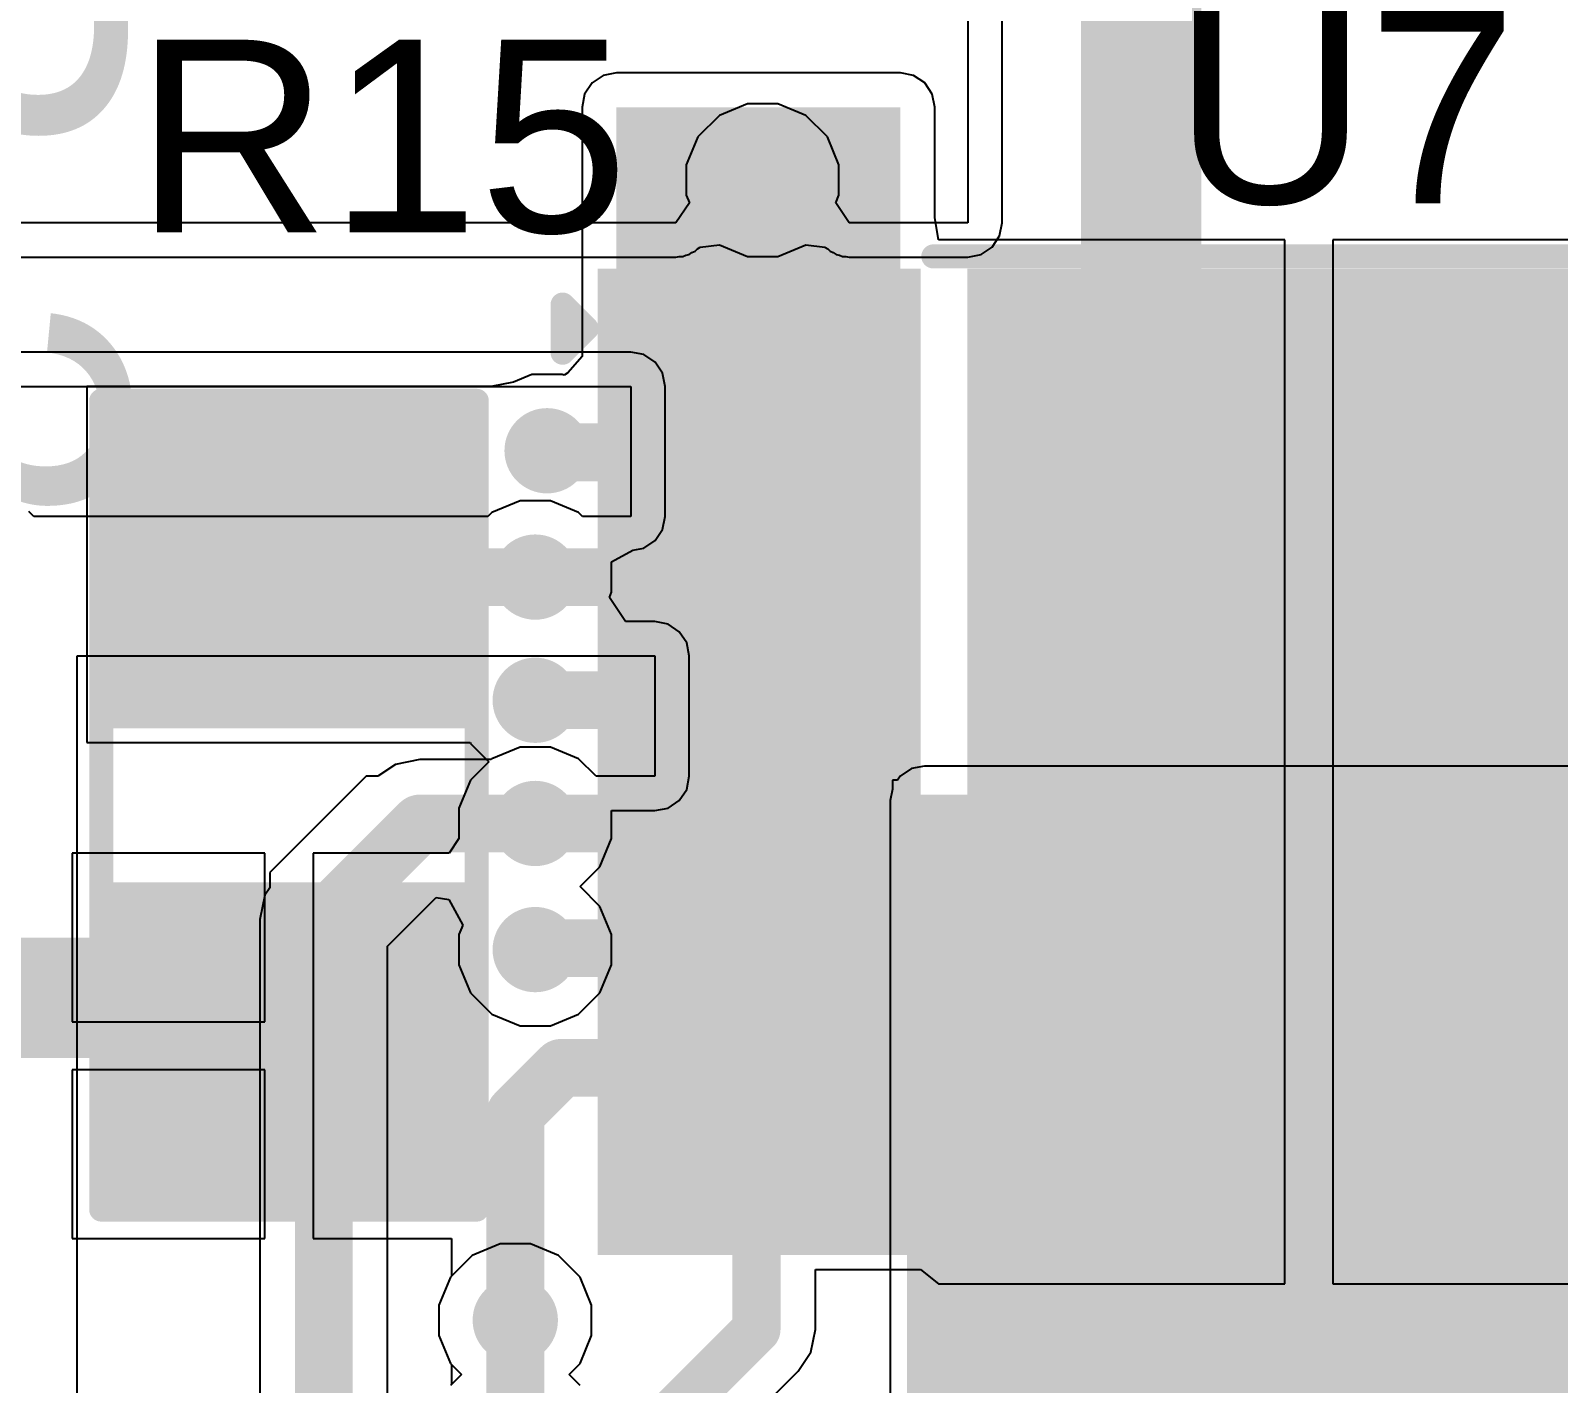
# Model space of a CAD drawing. Header units: millimetres. Extents: x -5.5 to 48.8, y -1.4 to 42.1.
# Drawn here: x 1.91 to 9.97, y 3.27 to 10.41 of the extents above; entities that cross this region are included whole.
import ezdxf

# ---------------------------------------------------------------- set-up
doc = ezdxf.new("R2010")
doc.units = ezdxf.units.MM
for name, color, linetype in [('BottomLayer', 5, 'Continuous'), ('BottomPaste', 16, 'Continuous'), ('BottomSolder', 6, 'Continuous'), ('TopLayer', 1, 'Continuous'), ('TopOverlay', 2, 'Continuous'), ('TopPaste', 8, 'Continuous'), ('TopSolder', 216, 'Continuous'), ('ViaHoleLayer', 16, 'Continuous')]:
    doc.layers.add(name, color=color, linetype=linetype)
doc.styles.add('Arial', font='', dxfattribs={"height": 0.2})
doc.styles.get('Arial').set_extended_font_data('Arial')

# ---------------------------------------------------------------- blocks, each defined once
blk = doc.blocks.new('CR2032_BS_6_1_B_6')
at = {"layer": 'BottomLayer'}
blk.add_hatch(color=5, dxfattribs=at).paths.add_polyline_path([(13.00000194, 2.09999961), (16.00000102, 2.09999961), (16.00000102, -2.09999961), (13.00000194, -2.09999961)])
at = {"layer": 'BottomPaste'}
blk.add_hatch(color=16, dxfattribs=at).paths.add_polyline_path([(13.00000194, 2.09999961), (16.00000102, 2.09999961), (16.00000102, -2.09999961), (13.00000194, -2.09999961)])
at = {"layer": 'BottomSolder'}
blk.add_hatch(color=6, dxfattribs=at).paths.add_polyline_path([(12.89840194, 2.20159961), (16.10160102, 2.20159961), (16.10160102, -2.20159961), (12.89840194, -2.20159961)])
blk = doc.blocks.new('R___1206_11')
at = {"layer": 'TopLayer'}
for points in [[(-2.032, 0.889), (-0.508, 0.889), (-0.508, -0.889), (-2.032, -0.889)], [(0.508, 0.889), (2.032, 0.889), (2.032, -0.889), (0.508, -0.889)]]:
    blk.add_hatch(color=1, dxfattribs=at).paths.add_polyline_path(points)
at = {"layer": 'TopPaste'}
for points in [[(-2.032, 0.889), (-0.508, 0.889), (-0.508, -0.889), (-2.032, -0.889)], [(0.508, 0.889), (2.032, 0.889), (2.032, -0.889), (0.508, -0.889)]]:
    blk.add_hatch(color=8, dxfattribs=at).paths.add_polyline_path(points)
at = {"layer": 'TopSolder'}
for points in [[(-2.1336, 0.9905999999999999), (-0.4064, 0.9905999999999999), (-0.4064, -0.9905999999999999), (-2.1336, -0.9905999999999999)], [(0.4064, 0.9905999999999999), (2.1336, 0.9905999999999999), (2.1336, -0.9905999999999999), (0.4064, -0.9905999999999999)]]:
    blk.add_hatch(color=216, dxfattribs=at).paths.add_polyline_path(points)
at = {"layer": 'TopOverlay', "const_width": 0.127}
for points in [[(-2.1336, 0.9905999999999999), (2.1336, 0.9905999999999999)], [(-2.1336, 0.9905999999999999), (-2.1336, -0.9905999999999999)], [(2.1336, 0.9905999999999999), (2.1336, -0.9905999999999999)], [(-2.1336, -0.9905999999999999), (2.1336, -0.9905999999999999)]]:
    blk.add_lwpolyline(points, dxfattribs=at)
at = {"layer": 'TopOverlay', "const_width": 0.0635}
for points in [[(-2.16535, 0.9905999999999999, 1), (-2.10185, 0.9905999999999999, 1)], [(-2.16535, 0.9905999999999999, 1), (-2.10185, 0.9905999999999999, 1)], [(2.10185, 0.9905999999999999, 1), (2.16535, 0.9905999999999999, 1)], [(2.10185, 0.9905999999999999, 1), (2.16535, 0.9905999999999999, 1)], [(-2.16535, -0.9905999999999999, 1), (-2.10185, -0.9905999999999999, 1)], [(-2.16535, -0.9905999999999999, 1), (-2.10185, -0.9905999999999999, 1)], [(2.10185, -0.9905999999999999, 1), (2.16535, -0.9905999999999999, 1)], [(2.10185, -0.9905999999999999, 1), (2.16535, -0.9905999999999999, 1)]]:
    blk.add_lwpolyline(points, format="xyb", close=True, dxfattribs=at)
blk = doc.blocks.new('HTSSOP_16_25')
at = {"layer": 'TopLayer'}
for points in [[(-3.649999049999999, 2.50000135), (-2.14999951, 2.50000135), (-2.14999951, 2.05000225), (-3.649999049999999, 2.05000225)], [(-1.70000041, 2.50000008), (1.70000041, 2.50000008), (1.70000041, -2.50000008), (-1.70000041, -2.50000008)], [(2.14999951, 2.50000135), (3.649999049999999, 2.50000135), (3.649999049999999, 2.05000225), (2.14999951, 2.05000225)], [(-3.649999049999999, 1.85000011), (-2.14999951, 1.85000011), (-2.14999951, 1.40000101), (-3.649999049999999, 1.40000101)], [(2.14999951, 1.85000011), (3.649999049999999, 1.85000011), (3.649999049999999, 1.40000101), (2.14999951, 1.40000101)], [(-3.649999049999999, 1.20000141), (-2.14999951, 1.20000141), (-2.14999951, 0.75000231), (-3.649999049999999, 0.75000231)], [(2.14999951, 1.20000141), (3.649999049999999, 1.20000141), (3.649999049999999, 0.75000231), (2.14999951, 0.75000231)], [(-3.649999049999999, 0.55000017), (-2.14999951, 0.55000017), (-2.14999951, 0.10000107), (-3.649999049999999, 0.10000107)], [(2.14999951, 0.55000017), (3.649999049999999, 0.55000017), (3.649999049999999, 0.10000107), (2.14999951, 0.10000107)], [(-3.649999049999999, -0.09999852999999999), (-2.14999951, -0.09999852999999999), (-2.14999951, -0.54999763), (-3.649999049999999, -0.54999763)], [(2.14999951, -0.09999852999999999), (3.649999049999999, -0.09999852999999999), (3.649999049999999, -0.54999763), (2.14999951, -0.54999763)], [(-3.649999049999999, -0.74999977), (-2.14999951, -0.74999977), (-2.14999951, -1.19999887), (-3.649999049999999, -1.19999887)], [(2.14999951, -0.74999977), (3.649999049999999, -0.74999977), (3.649999049999999, -1.19999887), (2.14999951, -1.19999887)], [(-3.649999049999999, -1.39999847), (-2.14999951, -1.39999847), (-2.14999951, -1.84999757), (-3.649999049999999, -1.84999757)], [(2.14999951, -1.39999847), (3.649999049999999, -1.39999847), (3.649999049999999, -1.84999757), (2.14999951, -1.84999757)], [(-3.649999049999999, -2.04999971), (-2.14999951, -2.04999971), (-2.14999951, -2.49999881), (-3.649999049999999, -2.49999881)], [(2.14999951, -2.04999971), (3.649999049999999, -2.04999971), (3.649999049999999, -2.49999881), (2.14999951, -2.49999881)]]:
    blk.add_hatch(color=1, dxfattribs=at).paths.add_polyline_path(points)
at = {"layer": 'TopPaste'}
for points in [[(-3.649999049999999, 2.50000135), (-2.14999951, 2.50000135), (-2.14999951, 2.05000225), (-3.649999049999999, 2.05000225)], [(-1.70000041, 2.50000008), (1.70000041, 2.50000008), (1.70000041, -2.50000008), (-1.70000041, -2.50000008)], [(2.14999951, 2.50000135), (3.649999049999999, 2.50000135), (3.649999049999999, 2.05000225), (2.14999951, 2.05000225)], [(-3.649999049999999, 1.85000011), (-2.14999951, 1.85000011), (-2.14999951, 1.40000101), (-3.649999049999999, 1.40000101)], [(2.14999951, 1.85000011), (3.649999049999999, 1.85000011), (3.649999049999999, 1.40000101), (2.14999951, 1.40000101)], [(-3.649999049999999, 1.20000141), (-2.14999951, 1.20000141), (-2.14999951, 0.75000231), (-3.649999049999999, 0.75000231)], [(2.14999951, 1.20000141), (3.649999049999999, 1.20000141), (3.649999049999999, 0.75000231), (2.14999951, 0.75000231)], [(-3.649999049999999, 0.55000017), (-2.14999951, 0.55000017), (-2.14999951, 0.10000107), (-3.649999049999999, 0.10000107)], [(2.14999951, 0.55000017), (3.649999049999999, 0.55000017), (3.649999049999999, 0.10000107), (2.14999951, 0.10000107)], [(-3.649999049999999, -0.09999852999999999), (-2.14999951, -0.09999852999999999), (-2.14999951, -0.54999763), (-3.649999049999999, -0.54999763)], [(2.14999951, -0.09999852999999999), (3.649999049999999, -0.09999852999999999), (3.649999049999999, -0.54999763), (2.14999951, -0.54999763)], [(-3.649999049999999, -0.74999977), (-2.14999951, -0.74999977), (-2.14999951, -1.19999887), (-3.649999049999999, -1.19999887)], [(2.14999951, -0.74999977), (3.649999049999999, -0.74999977), (3.649999049999999, -1.19999887), (2.14999951, -1.19999887)], [(-3.649999049999999, -1.39999847), (-2.14999951, -1.39999847), (-2.14999951, -1.84999757), (-3.649999049999999, -1.84999757)], [(2.14999951, -1.39999847), (3.649999049999999, -1.39999847), (3.649999049999999, -1.84999757), (2.14999951, -1.84999757)], [(-3.649999049999999, -2.04999971), (-2.14999951, -2.04999971), (-2.14999951, -2.49999881), (-3.649999049999999, -2.49999881)], [(2.14999951, -2.04999971), (3.649999049999999, -2.04999971), (3.649999049999999, -2.49999881), (2.14999951, -2.49999881)]]:
    blk.add_hatch(color=8, dxfattribs=at).paths.add_polyline_path(points)
at = {"layer": 'TopSolder'}
for points in [[(-3.751599049999999, 2.60160135), (-2.04839951, 2.60160135), (-2.04839951, 1.94840225), (-3.751599049999999, 1.94840225)], [(-1.80160041, 2.60160008), (1.80160041, 2.60160008), (1.80160041, -2.60160008), (-1.80160041, -2.60160008)], [(2.04839951, 2.60160135), (3.751599049999999, 2.60160135), (3.751599049999999, 1.94840225), (2.04839951, 1.94840225)], [(-3.751599049999999, 1.95160011), (-2.04839951, 1.95160011), (-2.04839951, 1.29840101), (-3.751599049999999, 1.29840101)], [(2.04839951, 1.95160011), (3.751599049999999, 1.95160011), (3.751599049999999, 1.29840101), (2.04839951, 1.29840101)], [(-3.751599049999999, 1.30160141), (-2.04839951, 1.30160141), (-2.04839951, 0.6484023099999999), (-3.751599049999999, 0.6484023099999999)], [(2.04839951, 1.30160141), (3.751599049999999, 1.30160141), (3.751599049999999, 0.6484023099999999), (2.04839951, 0.6484023099999999)], [(-3.751599049999999, 0.65160017), (-2.04839951, 0.65160017), (-2.04839951, -0.00159893), (-3.751599049999999, -0.00159893)], [(2.04839951, 0.65160017), (3.751599049999999, 0.65160017), (3.751599049999999, -0.00159893), (2.04839951, -0.00159893)], [(-3.751599049999999, 0.00160147), (-2.04839951, 0.00160147), (-2.04839951, -0.65159763), (-3.751599049999999, -0.65159763)], [(2.04839951, 0.00160147), (3.751599049999999, 0.00160147), (3.751599049999999, -0.65159763), (2.04839951, -0.65159763)], [(-3.751599049999999, -0.6483997699999999), (-2.04839951, -0.6483997699999999), (-2.04839951, -1.30159887), (-3.751599049999999, -1.30159887)], [(2.04839951, -0.6483997699999999), (3.751599049999999, -0.6483997699999999), (3.751599049999999, -1.30159887), (2.04839951, -1.30159887)], [(-3.751599049999999, -1.29839847), (-2.04839951, -1.29839847), (-2.04839951, -1.95159757), (-3.751599049999999, -1.95159757)], [(2.04839951, -1.29839847), (3.751599049999999, -1.29839847), (3.751599049999999, -1.95159757), (2.04839951, -1.95159757)], [(-3.751599049999999, -1.94839971), (-2.04839951, -1.94839971), (-2.04839951, -2.60159881), (-3.751599049999999, -2.60159881)], [(2.04839951, -1.94839971), (3.751599049999999, -1.94839971), (3.751599049999999, -2.60159881), (2.04839951, -2.60159881)]]:
    blk.add_hatch(color=216, dxfattribs=at).paths.add_polyline_path(points)
at = {"layer": 'TopOverlay', "const_width": 0.127}
for points in [[(-1.9812, 2.667), (1.9812, 2.667)], [(-3.937, 2.413), (-3.81, 2.286)], [(-3.937, 2.159), (-3.937, 2.413)], [(-3.937, 2.159), (-3.81, 2.286)], [(-1.9812, -2.66699746), (1.9812, -2.66699746)]]:
    blk.add_lwpolyline(points, dxfattribs=at)
at = {"layer": 'TopOverlay', "const_width": 0.0635}
for points in [[(-2.01295, 2.667, 1), (-1.94945, 2.667, 1)], [(1.94945, 2.667, 1), (2.01295, 2.667, 1)], [(-3.96875, 2.413, 1), (-3.90525, 2.413, 1)], [(-3.96875, 2.413, 1), (-3.90525, 2.413, 1)], [(-3.84175, 2.286, 1), (-3.778249999999999, 2.286, 1)], [(-3.84175, 2.286, 1), (-3.778249999999999, 2.286, 1)], [(-3.96875, 2.159, 1), (-3.90525, 2.159, 1)], [(-3.96875, 2.159, 1), (-3.90525, 2.159, 1)], [(-2.01295, -2.66699746, 1), (-1.94945, -2.66699746, 1)], [(1.94945, -2.66699746, 1), (2.01295, -2.66699746, 1)]]:
    blk.add_lwpolyline(points, format="xyb", close=True, dxfattribs=at)

msp = doc.modelspace()

# ---------------------------------------------------------------- hatches: boundary and pattern name
at = {"layer": 'BottomLayer'}
h = msp.add_hatch(color=5, dxfattribs=at)
edge = h.paths.add_edge_path()
edge.add_arc((5.775258959999999, 9.62300082), 0.22499828, 0, 360)
h = msp.add_hatch(color=5, dxfattribs=at)
edge = h.paths.add_edge_path()
edge.add_arc((7.487500899999999, 8.754663719999998), 0.22499828, 0, 360)
h = msp.add_hatch(color=5, dxfattribs=at)
edge = h.paths.add_edge_path()
edge.add_arc((8.63227636, 8.754663719999998), 0.22499828, 0, 360)
h = msp.add_hatch(color=5, dxfattribs=at)
edge = h.paths.add_edge_path()
edge.add_arc((9.748100899999999, 8.743789979999999), 0.22499828, 0, 360)
h = msp.add_hatch(color=5, dxfattribs=at)
edge = h.paths.add_edge_path()
edge.add_arc((4.63813906, 8.194802), 0.22499828, 0, 360)
h = msp.add_hatch(color=5, dxfattribs=at)
edge = h.paths.add_edge_path()
edge.add_arc((7.487500899999999, 7.888297659999999), 0.22499828, 0, 360)
h = msp.add_hatch(color=5, dxfattribs=at)
edge = h.paths.add_edge_path()
edge.add_arc((8.63227636, 7.888297659999999), 0.22499828, 0, 360)
h = msp.add_hatch(color=5, dxfattribs=at)
edge = h.paths.add_edge_path()
edge.add_arc((9.748100899999999, 7.877423919999999), 0.22499828, 0, 360)
h = msp.add_hatch(color=5, dxfattribs=at)
edge = h.paths.add_edge_path()
edge.add_arc((4.575599179999999, 7.528201859999999), 0.22499828, 0, 360)
h = msp.add_hatch(color=5, dxfattribs=at)
edge = h.paths.add_edge_path()
edge.add_arc((7.487500899999999, 7.011057859999999), 0.22499828, 0, 360)
h = msp.add_hatch(color=5, dxfattribs=at)
edge = h.paths.add_edge_path()
edge.add_arc((8.63227636, 7.011057859999999), 0.22499828, 0, 360)
h = msp.add_hatch(color=5, dxfattribs=at)
edge = h.paths.add_edge_path()
edge.add_arc((9.748100899999999, 7.011057859999999), 0.22499828, 0, 360)
h = msp.add_hatch(color=5, dxfattribs=at)
edge = h.paths.add_edge_path()
edge.add_arc((4.575599179999999, 6.87820062), 0.22499828, 0, 360)
h = msp.add_hatch(color=5, dxfattribs=at)
edge = h.paths.add_edge_path()
edge.add_arc((4.575599179999999, 6.22820192), 0.22499828, 0, 360)
msp.add_hatch(color=5, dxfattribs=at).paths.add_polyline_path([(6.6294, 1.6002), (10.9982, 1.6002), (10.9982, 6.35), (6.6294, 6.35)])
h = msp.add_hatch(color=5, dxfattribs=at)
edge = h.paths.add_edge_path()
edge.add_arc((4.575599179999999, 5.5626), 0.22499828, 0, 360)
h = msp.add_hatch(color=5, dxfattribs=at)
edge = h.paths.add_edge_path()
edge.add_arc((4.4704, 3.606799999999999), 0.22499828, 0, 360)
at = {"layer": 'TopLayer'}
msp.add_hatch(color=1, dxfattribs=at).paths.add_polyline_path([(5.0038, 8.69409996), (6.5024, 8.69409996), (6.5024, 10.0076), (5.0038, 10.0076)])
h = msp.add_hatch(color=1, dxfattribs=at)
edge = h.paths.add_edge_path()
edge.add_arc((5.775258959999999, 9.62300082), 0.22499828, 0, 360)
h = msp.add_hatch(color=1, dxfattribs=at)
edge = h.paths.add_edge_path()
edge.add_arc((7.487500899999999, 8.754663719999998), 0.22499828, 0, 360)
h = msp.add_hatch(color=1, dxfattribs=at)
edge = h.paths.add_edge_path()
edge.add_arc((8.63227636, 8.754663719999998), 0.22499828, 0, 360)
h = msp.add_hatch(color=1, dxfattribs=at)
edge = h.paths.add_edge_path()
edge.add_arc((9.748100899999999, 8.743789979999999), 0.22499828, 0, 360)
h = msp.add_hatch(color=1, dxfattribs=at)
edge = h.paths.add_edge_path()
edge.add_arc((4.63813906, 8.194802), 0.22499828, 0, 360)
h = msp.add_hatch(color=1, dxfattribs=at)
edge = h.paths.add_edge_path()
edge.add_arc((7.487500899999999, 7.888297659999999), 0.22499828, 0, 360)
h = msp.add_hatch(color=1, dxfattribs=at)
edge = h.paths.add_edge_path()
edge.add_arc((8.63227636, 7.888297659999999), 0.22499828, 0, 360)
h = msp.add_hatch(color=1, dxfattribs=at)
edge = h.paths.add_edge_path()
edge.add_arc((9.748100899999999, 7.877423919999999), 0.22499828, 0, 360)
h = msp.add_hatch(color=1, dxfattribs=at)
edge = h.paths.add_edge_path()
edge.add_arc((4.575599179999999, 7.528201859999999), 0.22499828, 0, 360)
h = msp.add_hatch(color=1, dxfattribs=at)
edge = h.paths.add_edge_path()
edge.add_arc((7.487500899999999, 7.011057859999999), 0.22499828, 0, 360)
h = msp.add_hatch(color=1, dxfattribs=at)
edge = h.paths.add_edge_path()
edge.add_arc((8.63227636, 7.011057859999999), 0.22499828, 0, 360)
h = msp.add_hatch(color=1, dxfattribs=at)
edge = h.paths.add_edge_path()
edge.add_arc((9.748100899999999, 7.011057859999999), 0.22499828, 0, 360)
h = msp.add_hatch(color=1, dxfattribs=at)
edge = h.paths.add_edge_path()
edge.add_arc((4.575599179999999, 6.87820062), 0.22499828, 0, 360)
h = msp.add_hatch(color=1, dxfattribs=at)
edge = h.paths.add_edge_path()
edge.add_arc((4.575599179999999, 6.22820192), 0.22499828, 0, 360)
h = msp.add_hatch(color=1, dxfattribs=at)
edge = h.paths.add_edge_path()
edge.add_arc((4.575599179999999, 5.5626), 0.22499828, 0, 360)
h = msp.add_hatch(color=1, dxfattribs=at)
edge = h.paths.add_edge_path()
edge.add_arc((4.4704, 3.606799999999999), 0.22499828, 0, 360)
at = {"layer": 'ViaHoleLayer'}
h = msp.add_hatch(color=16, dxfattribs=at)
edge = h.paths.add_edge_path()
edge.add_arc((5.775258959999999, 9.62300082), 0.0999998, 0, 360)
h = msp.add_hatch(color=16, dxfattribs=at)
edge = h.paths.add_edge_path()
edge.add_arc((7.487500899999999, 8.754663719999998), 0.0999998, 0, 360)
h = msp.add_hatch(color=16, dxfattribs=at)
edge = h.paths.add_edge_path()
edge.add_arc((8.63227636, 8.754663719999998), 0.0999998, 0, 360)
h = msp.add_hatch(color=16, dxfattribs=at)
edge = h.paths.add_edge_path()
edge.add_arc((9.748100899999999, 8.743789979999999), 0.0999998, 0, 360)
h = msp.add_hatch(color=16, dxfattribs=at)
edge = h.paths.add_edge_path()
edge.add_arc((4.63813906, 8.194802), 0.0999998, 0, 360)
h = msp.add_hatch(color=16, dxfattribs=at)
edge = h.paths.add_edge_path()
edge.add_arc((7.487500899999999, 7.888297659999999), 0.0999998, 0, 360)
h = msp.add_hatch(color=16, dxfattribs=at)
edge = h.paths.add_edge_path()
edge.add_arc((8.63227636, 7.888297659999999), 0.0999998, 0, 360)
h = msp.add_hatch(color=16, dxfattribs=at)
edge = h.paths.add_edge_path()
edge.add_arc((9.748100899999999, 7.877423919999999), 0.0999998, 0, 360)
h = msp.add_hatch(color=16, dxfattribs=at)
edge = h.paths.add_edge_path()
edge.add_arc((4.575599179999999, 7.528201859999999), 0.0999998, 0, 360)
h = msp.add_hatch(color=16, dxfattribs=at)
edge = h.paths.add_edge_path()
edge.add_arc((7.487500899999999, 7.011057859999999), 0.0999998, 0, 360)
h = msp.add_hatch(color=16, dxfattribs=at)
edge = h.paths.add_edge_path()
edge.add_arc((8.63227636, 7.011057859999999), 0.0999998, 0, 360)
h = msp.add_hatch(color=16, dxfattribs=at)
edge = h.paths.add_edge_path()
edge.add_arc((9.748100899999999, 7.011057859999999), 0.0999998, 0, 360)
h = msp.add_hatch(color=16, dxfattribs=at)
edge = h.paths.add_edge_path()
edge.add_arc((4.575599179999999, 6.87820062), 0.0999998, 0, 360)
h = msp.add_hatch(color=16, dxfattribs=at)
edge = h.paths.add_edge_path()
edge.add_arc((4.575599179999999, 6.22820192), 0.0999998, 0, 360)
h = msp.add_hatch(color=16, dxfattribs=at)
edge = h.paths.add_edge_path()
edge.add_arc((4.575599179999999, 5.5626), 0.0999998, 0, 360)
h = msp.add_hatch(color=16, dxfattribs=at)
edge = h.paths.add_edge_path()
edge.add_arc((4.4704, 3.606799999999999), 0.0999998, 0, 360)

# ---------------------------------------------------------------- linework, layer by layer
at = {"layer": 'BottomLayer'}
for p, q in [((6.858, 13.23235606), (6.858, 9.397994919999999)), ((7.039282340000001, 9.397994919999999), (7.039282340000001, 13.04905696)), ((5.6951372, 10.0257991), (5.54709076, 9.964475879999998)), ((5.855380719999999, 10.0257991), (5.6951372, 10.0257991)), ((6.003427159999999, 9.964475879999998), (5.855380719999999, 10.0257991)), ((5.54709076, 9.964475879999998), (5.4337839, 9.851169019999999)), ((6.11673402, 9.851169019999999), (6.003427159999999, 9.964475879999998)), ((5.4337839, 9.851169019999999), (5.37246068, 9.703122579999999)), ((6.178057239999999, 9.703122579999999), (6.11673402, 9.851169019999999)), ((5.37246068, 9.703122579999999), (5.37246068, 9.542879059999999)), ((6.178057239999999, 9.542879059999999), (6.178057239999999, 9.703122579999999)), ((5.37246068, 9.542879059999999), (5.38873446, 9.50359288)), ((6.16178346, 9.50359288), (6.178057239999999, 9.542879059999999)), ((5.38873446, 9.50359288), (5.3181758, 9.397994919999999)), ((6.232342119999999, 9.397994919999999), (6.16178346, 9.50359288)), ((5.3181758, 9.397994919999999), (0.7874, 9.39799746)), ((6.858, 9.397994919999999), (6.232342119999999, 9.397994919999999)), ((7.02548252, 9.32862244), (7.039282340000001, 9.397994919999999)), ((5.43151568, 9.25989004), (5.446359439999999, 9.2698062)), ((5.446359439999999, 9.2698062), (5.547093299999999, 9.28152576)), ((5.547093299999999, 9.28152576), (5.6951372, 9.220202539999999)), ((5.855380719999999, 9.220202539999999), (6.00342462, 9.28152576)), ((6.00342462, 9.28152576), (6.10415848, 9.2698062)), ((6.10415848, 9.2698062), (6.119002239999999, 9.25989004)), ((6.92737248, 9.2305124), (6.986186179999999, 9.269808739999998)), ((6.986186179999999, 9.269808739999998), (7.02548252, 9.32862244)), ((0.96868234, 9.21671512), (5.3181758, 9.21671258)), ((5.3181758, 9.21671258), (5.33568402, 9.220194919999999)), ((5.33568402, 9.220194919999999), (5.353540219999999, 9.220194919999999)), ((5.353540219999999, 9.220194919999999), (5.370040059999999, 9.227030059999999)), ((5.370040059999999, 9.227030059999999), (5.38754828, 9.2305124)), ((5.38754828, 9.2305124), (5.40239204, 9.2404311)), ((5.40239204, 9.2404311), (5.41888934, 9.2472637)), ((5.41888934, 9.2472637), (5.43151568, 9.25989004)), ((5.6951372, 9.220202539999999), (5.855380719999999, 9.220202539999999)), ((6.119002239999999, 9.25989004), (6.13162604, 9.24726624)), ((6.13162604, 9.24726624), (6.14812334, 9.240433640000001)), ((6.14812334, 9.240433640000001), (6.16296964, 9.2305124)), ((6.16296964, 9.2305124), (6.18047532, 9.227030059999999)), ((6.18047532, 9.227030059999999), (6.19697516, 9.220194919999999)), ((6.19697516, 9.220194919999999), (6.214833899999999, 9.220194919999999)), ((6.214833899999999, 9.220194919999999), (6.232342119999999, 9.21671258)), ((6.232342119999999, 9.21671258), (6.858, 9.21671258)), ((6.858, 9.21671258), (6.92737248, 9.2305124)), ((5.08, 8.715682339999999), (1.01600254, 8.715682339999999)), ((5.149372479999999, 8.70188252), (5.08, 8.715682339999999)), ((5.208186179999999, 8.662586179999998), (5.149372479999999, 8.70188252)), ((5.247482519999999, 8.60377248), (5.208186179999999, 8.662586179999998)), ((5.261282339999999, 8.5344), (5.247482519999999, 8.60377248)), ((1.016, 8.5344), (5.08, 8.5344)), ((5.08, 8.5344), (5.08, 7.848599999999999)), ((5.261282339999999, 7.848599999999999), (5.261282339999999, 8.5344)), ((4.495477419999999, 7.93100014), (4.34743098, 7.869676919999999)), ((4.655720939999999, 7.93100014), (4.495477419999999, 7.93100014)), ((4.80376738, 7.869676919999999), (4.655720939999999, 7.93100014)), ((1.9304, 7.848599999999999), (1.905, 7.874)), ((4.32635406, 7.848599999999999), (1.9304, 7.848599999999999)), ((4.34743098, 7.869676919999999), (4.32635406, 7.848599999999999)), ((4.8248443, 7.848599999999999), (4.80376738, 7.869676919999999)), ((5.08, 7.848599999999999), (4.8248443, 7.848599999999999)), ((5.247482519999999, 7.77922752), (5.261282339999999, 7.848599999999999)), ((5.208186179999999, 7.720413819999999), (5.247482519999999, 7.77922752)), ((4.97839746, 7.608321079999999), (5.09055624, 7.669418239999999)), ((5.09055624, 7.669418239999999), (5.149372479999999, 7.68111748)), ((5.149372479999999, 7.68111748), (5.208186179999999, 7.720413819999999)), ((4.97839746, 7.448080099999999), (4.97839746, 7.608321079999999)), ((4.96688364, 7.42028488), (4.97839746, 7.448080099999999)), ((5.0517425, 7.293282339999999), (4.96688364, 7.42028488)), ((5.206999999999999, 7.293282339999999), (5.0517425, 7.293282339999999)), ((5.27637248, 7.27948252), (5.206999999999999, 7.293282339999999)), ((5.33518618, 7.240186179999999), (5.27637248, 7.27948252)), ((5.37448252, 7.18137248), (5.33518618, 7.240186179999999)), ((5.38828234, 7.112), (5.37448252, 7.18137248)), ((2.159, -1.03143558), (2.159, 7.112)), ((2.159, 7.112), (5.206999999999999, 7.112)), ((5.206999999999999, 7.112), (5.206999999999999, 6.476999999999999)), ((5.38828234, 6.476999999999999), (5.38828234, 7.112)), ((4.495477419999999, 6.631000199999999), (4.34743098, 6.56967698)), ((4.655720939999999, 6.631000199999999), (4.495477419999999, 6.631000199999999)), ((4.80376738, 6.56967698), (4.655720939999999, 6.631000199999999)), ((3.83876296, 6.5392427), (3.74560846, 6.476999999999999)), ((3.96760192, 6.5648713), (3.83876296, 6.5392427)), ((4.3426253, 6.5648713), (3.96760192, 6.5648713)), ((4.34743098, 6.56967698), (4.3426253, 6.5648713)), ((4.89644436, 6.476999999999999), (4.80376738, 6.56967698)), ((6.6294, 6.53128234), (6.56002752, 6.517482519999999)), ((10.9982, 6.53128234), (6.6294, 6.53128234)), ((3.682999999999999, 6.476999999999999), (3.175, 5.968999999999999)), ((3.74560846, 6.476999999999999), (3.682999999999999, 6.476999999999999)), ((5.206999999999999, 6.476999999999999), (4.89644436, 6.476999999999999)), ((5.37448252, 6.40762752), (5.38828234, 6.476999999999999)), ((6.48665708, 6.45639806), (6.45980166, 6.45639806)), ((6.45980166, 6.45639806), (6.45980166, 6.408734959999999)), ((6.501213819999999, 6.47818618), (6.48665708, 6.45639806)), ((6.56002752, 6.517482519999999), (6.501213819999999, 6.47818618)), ((5.33518618, 6.348813819999999), (5.37448252, 6.40762752)), ((6.45980166, 6.408734959999999), (6.448117659999999, 6.35)), ((4.97839746, 6.148080159999999), (4.97839746, 6.295717659999999)), ((4.97839746, 6.295717659999999), (5.206999999999999, 6.295717659999999)), ((5.206999999999999, 6.295717659999999), (5.27637248, 6.309517479999999)), ((5.27637248, 6.309517479999999), (5.33518618, 6.348813819999999)), ((6.448117659999999, 6.35), (6.448117659999999, 2.8883991)), ((4.91707424, 6.00003372), (4.97839746, 6.148080159999999)), ((3.175, 5.968999999999999), (3.175, 5.88840326)), ((4.812441479999999, 5.895400959999999), (4.91707424, 6.00003372)), ((3.175, 5.88840326), (3.14897516, 5.8494549)), ((4.91707424, 5.7907682), (4.812441479999999, 5.895400959999999)), ((3.14897516, 5.8494549), (3.12334656, 5.72061594)), ((3.796685319999999, 5.58116232), (4.05365966, 5.838136659999999)), ((4.05365966, 5.838136659999999), (4.12018988, 5.827400079999999)), ((4.12018988, 5.827400079999999), (4.192993899999999, 5.69146944)), ((4.97839746, 5.64272176), (4.91707424, 5.7907682)), ((3.12334656, 5.72061594), (3.12334656, 1.50920704)), ((4.192993899999999, 5.69146944), (4.172800899999999, 5.64272176)), ((4.172800899999999, 5.64272176), (4.172800899999999, 5.48247824)), ((4.97839746, 5.48247824), (4.97839746, 5.64272176)), ((3.796685319999999, 1.56995876), (3.796685319999999, 5.58116232)), ((4.172800899999999, 5.48247824), (4.23412412, 5.3344318)), ((4.91707424, 5.3344318), (4.97839746, 5.48247824)), ((4.23412412, 5.3344318), (4.34743098, 5.221124939999999)), ((4.80376738, 5.221124939999999), (4.91707424, 5.3344318)), ((4.34743098, 5.221124939999999), (4.495477419999999, 5.15980172)), ((4.495477419999999, 5.15980172), (4.655720939999999, 5.15980172)), ((4.655720939999999, 5.15980172), (4.80376738, 5.221124939999999)), ((4.39027824, 4.00959828), (4.2422318, 3.94827506)), ((4.55052176, 4.00959828), (4.39027824, 4.00959828)), ((4.6985682, 3.94827506), (4.55052176, 4.00959828)), ((4.2422318, 3.94827506), (4.12892494, 3.8349682)), ((4.811875059999999, 3.8349682), (4.6985682, 3.94827506)), ((4.12892494, 3.8349682), (4.06760172, 3.68692176)), ((4.87319828, 3.68692176), (4.811875059999999, 3.8349682)), ((4.06760172, 3.68692176), (4.06760172, 3.52667824)), ((4.87319828, 3.52667824), (4.87319828, 3.68692176)), ((4.06760172, 3.52667824), (4.12892494, 3.3786318)), ((4.811875059999999, 3.3786318), (4.87319828, 3.52667824)), ((4.12892494, 3.3786318), (4.18653214, 3.3210246)), ((4.18653214, 3.3210246), (4.12892494, 3.2634174)), ((4.75426786, 3.3210246), (4.811875059999999, 3.3786318)), ((4.811875059999999, 3.2634174), (4.75426786, 3.3210246))]:
    msp.add_line(p, q, dxfattribs=at)
at = {"layer": 'BottomLayer', "const_width": 0.3048}
for points in [[(3.46001594, 5.72061594), (3.96760192, 6.22820192)], [(3.96760192, 6.22820192), (4.575599179999999, 6.22820192)], [(3.46001594, 1.33698488), (3.46001594, 5.72061594)]]:
    msp.add_lwpolyline(points, dxfattribs=at)
at = {"layer": 'BottomLayer', "const_width": 0.1524}
for points in [[(3.89140192, 6.22820192, 1), (4.04380192, 6.22820192, 1)], [(3.89140192, 6.22820192, 1), (4.04380192, 6.22820192, 1)], [(4.49939918, 6.22820192, 1), (4.651799179999999, 6.22820192, 1)], [(3.38381594, 5.72061594, 1), (3.53621594, 5.72061594, 1)], [(3.38381594, 5.72061594, 1), (3.53621594, 5.72061594, 1)]]:
    msp.add_lwpolyline(points, format="xyb", close=True, dxfattribs=at)
at = {"layer": 'TopLayer'}
for p, q in [((4.93442752, 10.17508252), (4.87561382, 10.13578618)), ((5.0038, 10.18888234), (4.93442752, 10.17508252)), ((6.5024, 10.18888234), (5.0038, 10.18888234)), ((6.57177248, 10.17508252), (6.5024, 10.18888234)), ((6.63058618, 10.13578618), (6.57177248, 10.17508252)), ((4.83631748, 10.07697248), (4.82251766, 10.0076)), ((4.87561382, 10.13578618), (4.83631748, 10.07697248)), ((6.669882519999999, 10.07697248), (6.63058618, 10.13578618)), ((6.68368234, 10.0076), (6.669882519999999, 10.07697248)), ((4.82251766, 10.0076), (4.82251766, 8.69409996)), ((6.68368234, 9.426193999999999), (6.68368234, 10.0076)), ((6.70300412, 9.30720262), (6.68368234, 9.426193999999999)), ((6.81068488, 9.30720008), (6.70300412, 9.30720262)), ((8.530000719999999, 9.30720008), (6.81068488, 9.30720008)), ((8.530000719999999, 6.553199999999999), (8.530000719999999, 9.30720008)), ((10.61099986, 9.30720008), (8.78400072, 9.30720008)), ((8.78400072, 9.30720008), (8.78400072, 6.553199999999999)), ((4.822997719999999, 8.691681879999999), (4.748372519999999, 8.606485199999998)), ((4.82251766, 8.69409996), (4.822997719999999, 8.691681879999999)), ((4.4608877, 8.55736668), (4.3434, 8.53440254)), ((4.5580173, 8.59760028), (4.4608877, 8.55736668)), ((4.718260819999999, 8.59760028), (4.5580173, 8.59760028)), ((4.7286418, 8.593300059999999), (4.718260819999999, 8.59760028)), ((4.748372519999999, 8.606485199999998), (4.7286418, 8.593300059999999)), ((4.34339492, 8.5344), (2.2098, 8.5344)), ((2.2098, 8.5344), (2.2098, 6.6548)), ((4.34339746, 8.53440508), (4.34339492, 8.5344)), ((4.3434, 8.53440254), (4.34339746, 8.53440508)), ((2.2098, 6.6548), (4.232150539999999, 6.6548)), ((4.232150539999999, 6.6548), (4.23412412, 6.65003242)), ((4.23412412, 6.65003242), (4.330953999999999, 6.553199999999999)), ((4.330953999999999, 6.553199999999999), (4.23412412, 6.45637012)), ((8.530000719999999, 3.79919992), (8.530000719999999, 6.553199999999999)), ((8.78400072, 6.553199999999999), (8.78400072, 3.79919992)), ((4.23412412, 6.45637012), (4.172800899999999, 6.30832368)), ((4.172800899999999, 6.30832368), (4.172800899999999, 6.1480827)), ((4.172800899999999, 6.1480827), (4.12102808, 6.0706)), ((3.1496, 6.0706), (2.1336, 6.0706)), ((2.1336, 6.0706), (2.1336, 5.1816)), ((3.1496, 5.1816), (3.1496, 6.0706)), ((4.12102808, 6.0706), (3.4036, 6.0706)), ((3.4036, 6.0706), (3.4036, 5.0546)), ((2.1336, 5.1816), (3.1496, 5.1816)), ((3.4036, 5.0546), (3.4036, 4.0386)), ((3.1496, 4.9276), (2.1336, 4.9276)), ((2.1336, 4.9276), (2.1336, 4.0386)), ((3.1496, 4.0386), (3.1496, 4.9276)), ((2.1336, 4.0386), (3.1496, 4.0386)), ((3.4036, 4.0386), (4.13373062, 4.0386)), ((4.13373062, 4.0386), (4.13373062, 3.83977388)), ((6.05337372, 3.55820218), (6.05337372, 3.87540246)), ((6.05337372, 3.87540246), (6.607566159999999, 3.87540246)), ((6.607566159999999, 3.87540246), (6.70299904, 3.79919738)), ((4.12892494, 3.8349682), (4.06760172, 3.68692176)), ((4.13373062, 3.83977388), (4.12892494, 3.8349682)), ((6.70299904, 3.79919738), (6.7802379, 3.79919992)), ((6.7802379, 3.79919992), (8.530000719999999, 3.79919992)), ((8.78400072, 3.79919992), (10.61099986, 3.79919992)), ((4.06760172, 3.68692176), (4.06760172, 3.52667824)), ((6.0297187, 3.4392743), (6.05337372, 3.55820218)), ((4.06760172, 3.52667824), (4.12892494, 3.3786318)), ((5.96235028, 3.33845408), (6.0297187, 3.4392743)), ((4.12892494, 3.3786318), (4.13373062, 3.373826119999999)), ((4.13373062, 3.373826119999999), (4.13373062, 3.26822308)), ((4.87319828, 2.24930208), (5.96235028, 3.33845408))]:
    msp.add_line(p, q, dxfattribs=at)
for points, const_width in [([(7.772399999999999, 7.437800719999999), (7.772399999999999, 11.7348)], 0.635), ([(5.75700144, 9.604743299999999), (5.775258959999999, 9.62300082)], 0.3809999999999999), ([(5.75700144, 9.38920144), (5.75700144, 9.604743299999999)], 0.3809999999999999), ([(8.6178009, 8.01260018), (8.72990126, 7.90049982)], 1.27), ([(8.2876009, 8.34280018), (8.6178009, 8.01260018)], 0.4571999999999999), ([(4.63813906, 8.194802), (4.64643978, 8.18650128)], 0.3048), ([(4.64643978, 8.18650128), (5.74870072, 8.18650128)], 0.3048), ([(5.74870072, 8.18650128), (5.75700144, 8.178200559999999)], 0.3048), ([(3.2766, 7.594599999999999), (3.34299814, 7.528201859999999)], 0.3048), ([(7.772399999999999, 7.437800719999999), (8.65700072, 6.553199999999999)], 0.635), ([(3.34299814, 7.528201859999999), (4.723831039999999, 7.528201859999999)], 0.3048), ([(4.723831039999999, 7.528201859999999), (5.75700144, 7.528201859999999)], 0.3048), ([(8.65700072, 6.553199999999999), (8.98200134, 6.87820062)], 0.508), ([(8.98200134, 6.87820062), (11.557, 6.87820062)], 0.4571999999999999), ([(4.575599179999999, 6.87820062), (5.75700144, 6.87820062)], 0.3048), ([(4.575599179999999, 6.22820192), (5.75700144, 6.22820192)], 0.3048), ([(4.575599179999999, 5.5626), (4.58339952, 5.57040034)], 0.3048), ([(4.58339952, 5.57040034), (5.7492011, 5.57040034)], 0.3048), ([(5.7492011, 5.57040034), (5.75700144, 5.57820068)], 0.3048), ([(1.2954, 5.308599999999999), (3.0226, 5.308599999999999)], 0.635), ([(3.0226, 5.308599999999999), (3.2766, 5.0546)], 0.635), ([(4.4704, 4.69596978), (4.71323162, 4.9388014)], 0.3048), ([(4.71323162, 4.9388014), (5.74640202, 4.9388014)], 0.3048), ([(5.74640202, 4.9388014), (5.75700144, 4.92820198)], 0.3048), ([(4.4704, 3.0352492), (4.4704, 4.69596978)], 0.3048), ([(5.74260218, 4.2926), (5.75700144, 4.27820074)], 0.3048), ([(5.74260218, 3.55820218), (5.74260218, 4.2926)], 0.254), ([(4.4704, 2.286), (5.74260218, 3.55820218)], 0.254)]:
    msp.add_lwpolyline(points, dxfattribs=dict(at, const_width=const_width))
for points, const_width in [([(5.66175144, 9.604743299999999, 1), (5.852251439999999, 9.604743299999999, 1)], 0.1905), ([(5.66175144, 9.604743299999999, 1), (5.852251439999999, 9.604743299999999, 1)], 0.1905), ([(5.680008959999999, 9.62300082, 1), (5.87050896, 9.62300082, 1)], 0.1905), ([(5.66175144, 9.38920144, 1), (5.852251439999999, 9.38920144, 1)], 0.1905), ([(8.3003009, 8.01260018, 1), (8.9353009, 8.01260018, 1)], 0.635), ([(8.1733009, 8.34280018, 1), (8.4019009, 8.34280018, 1)], 0.2286), ([(8.41240126, 7.90049982, 1), (9.04740126, 7.90049982, 1)], 0.635), ([(4.56193906, 8.194802, 1), (4.714339059999999, 8.194802, 1)], 0.1524), ([(4.57023978, 8.18650128, 1), (4.72263978, 8.18650128, 1)], 0.1524), ([(4.57023978, 8.18650128, 1), (4.72263978, 8.18650128, 1)], 0.1524), ([(5.672500719999999, 8.18650128, 1), (5.82490072, 8.18650128, 1)], 0.1524), ([(5.672500719999999, 8.18650128, 1), (5.82490072, 8.18650128, 1)], 0.1524), ([(5.68080144, 8.178200559999999, 1), (5.83320144, 8.178200559999999, 1)], 0.1524), ([(8.5035009, 8.01260018, 1), (8.7321009, 8.01260018, 1)], 0.2286), ([(3.2004, 7.594599999999999, 1), (3.3528, 7.594599999999999, 1)], 0.1524), ([(7.61365, 7.437800719999999, 1), (7.931150000000001, 7.437800719999999, 1)], 0.3175), ([(7.61365, 7.437800719999999, 1), (7.931150000000001, 7.437800719999999, 1)], 0.3175), ([(3.26679814, 7.528201859999999, 1), (3.419198139999999, 7.528201859999999, 1)], 0.1524), ([(3.26679814, 7.528201859999999, 1), (3.419198139999999, 7.528201859999999, 1)], 0.1524), ([(4.647631039999999, 7.528201859999999, 1), (4.800031039999999, 7.528201859999999, 1)], 0.1524), ([(4.647631039999999, 7.528201859999999, 1), (4.800031039999999, 7.528201859999999, 1)], 0.1524), ([(5.68080144, 7.528201859999999, 1), (5.83320144, 7.528201859999999, 1)], 0.1524), ([(8.85500134, 6.87820062, 1), (9.109001339999999, 6.87820062, 1)], 0.254), ([(8.86770134, 6.87820062, 1), (9.09630134, 6.87820062, 1)], 0.2286), ([(4.49939918, 6.87820062, 1), (4.651799179999999, 6.87820062, 1)], 0.1524), ([(5.68080144, 6.87820062, 1), (5.83320144, 6.87820062, 1)], 0.1524), ([(8.49825072, 6.553199999999999, 1), (8.81575072, 6.553199999999999, 1)], 0.3175), ([(8.530000719999999, 6.553199999999999, 1), (8.78400072, 6.553199999999999, 1)], 0.254), ([(4.49939918, 6.22820192, 1), (4.651799179999999, 6.22820192, 1)], 0.1524), ([(5.68080144, 6.22820192, 1), (5.83320144, 6.22820192, 1)], 0.1524), ([(4.507199519999999, 5.57040034, 1), (4.65959952, 5.57040034, 1)], 0.1524), ([(4.507199519999999, 5.57040034, 1), (4.65959952, 5.57040034, 1)], 0.1524), ([(5.6730011, 5.57040034, 1), (5.8254011, 5.57040034, 1)], 0.1524), ([(5.6730011, 5.57040034, 1), (5.8254011, 5.57040034, 1)], 0.1524), ([(5.68080144, 5.57820068, 1), (5.83320144, 5.57820068, 1)], 0.1524), ([(4.49939918, 5.5626, 1), (4.651799179999999, 5.5626, 1)], 0.1524), ([(2.86385, 5.308599999999999, 1), (3.18135, 5.308599999999999, 1)], 0.3175), ([(2.86385, 5.308599999999999, 1), (3.18135, 5.308599999999999, 1)], 0.3175), ([(3.11785, 5.0546, 1), (3.43535, 5.0546, 1)], 0.3175), ([(4.63703162, 4.9388014, 1), (4.789431619999999, 4.9388014, 1)], 0.1524), ([(4.63703162, 4.9388014, 1), (4.789431619999999, 4.9388014, 1)], 0.1524), ([(5.67020202, 4.9388014, 1), (5.82260202, 4.9388014, 1)], 0.1524), ([(5.67020202, 4.9388014, 1), (5.82260202, 4.9388014, 1)], 0.1524), ([(5.68080144, 4.92820198, 1), (5.83320144, 4.92820198, 1)], 0.1524), ([(4.3942, 4.69596978, 1), (4.5466, 4.69596978, 1)], 0.1524), ([(4.3942, 4.69596978, 1), (4.5466, 4.69596978, 1)], 0.1524), ([(5.66640218, 4.2926, 1), (5.81880218, 4.2926, 1)], 0.1524), ([(5.68080144, 4.27820074, 1), (5.83320144, 4.27820074, 1)], 0.1524), ([(5.679102179999999, 4.2926, 1), (5.80610218, 4.2926, 1)], 0.127), ([(5.679102179999999, 3.55820218, 1), (5.80610218, 3.55820218, 1)], 0.127), ([(5.679102179999999, 3.55820218, 1), (5.80610218, 3.55820218, 1)], 0.127)]:
    msp.add_lwpolyline(points, format="xyb", close=True, dxfattribs=dict(at, const_width=const_width))

# ---------------------------------------------------------------- block references
for name, p, rotation in [('CR2032_BS_6_1_B_6', (8.737599999999999, 19.2786), 270), ('R___1206_11', (3.2766, 6.324599999999999), 90)]:
    msp.add_blockref(name, p, dxfattribs=dict(rotation=rotation))
msp.add_blockref('HTSSOP_16_25', (8.65700072, 6.553199999999999))

# ---------------------------------------------------------------- texts
at = {"layer": 'TopOverlay', "style": 'Arial'}
msp.add_text('MOTOR 2', height=1.651, rotation=270, dxfattribs=at).set_placement((0.77671422, 18.26919892))
for s, p in [('U7', (7.942008499999999, 9.4997651)), ('R15', (2.46421148, 9.3473651))]:
    msp.add_text(s, height=1.016, dxfattribs=at).set_placement(p)

doc.saveas('drawing.dxf')
